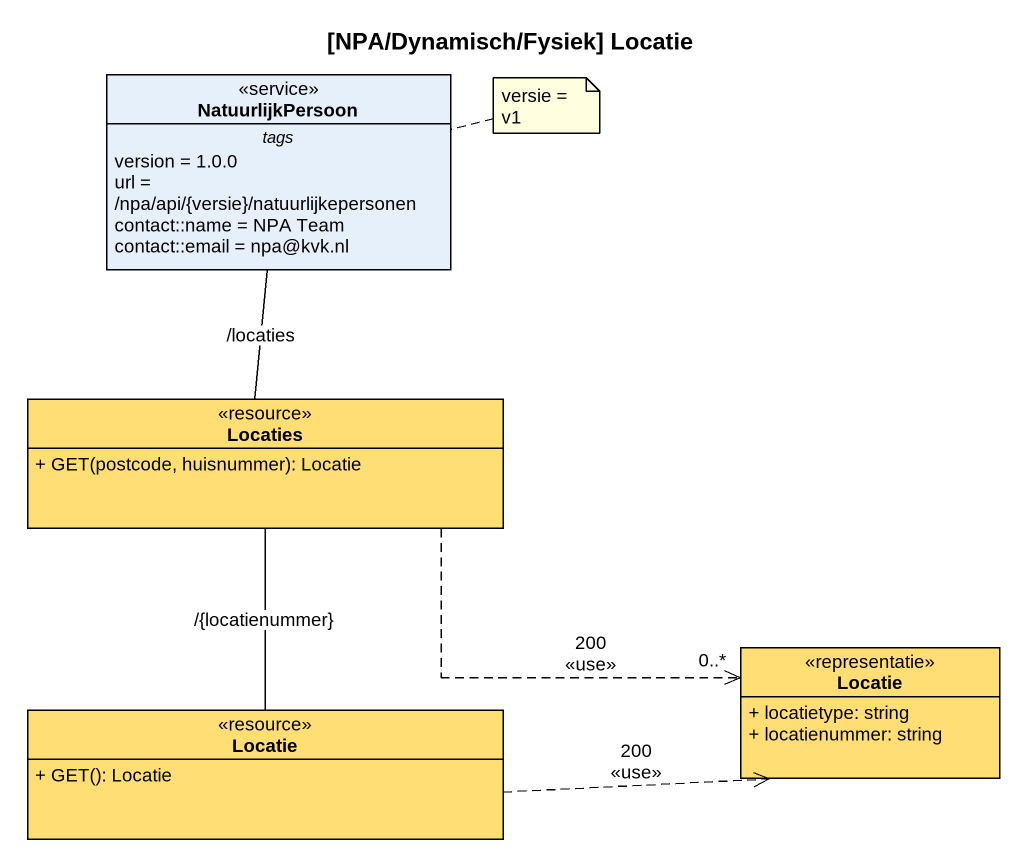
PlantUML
@startuml
title [NPA/Dynamisch/Fysiek] Locatie
hide circle
hide empty members
skinparam classAttributeIconSize 0
class NatuurlijkPersoon <<service>> {
  -- tags --
  version = 1.0.0
  url = /npa/api/{versie}/natuurlijkepersonen
  contact::name = NPA Team
  contact::email = npa@kvk.nl
}
class Locaties <<resource>> #FFDE73 {
  + GET(postcode, huisnummer): Locatie
}
class Locatie <<representatie>> #FFDE73 {
  + locatietype: string
  + locatienummer: string
}
class "Locatie" as Locatie_2 <<resource>> #FFDE73 {
  + GET(): Locatie
}
NatuurlijkPersoon -- Locaties : /locaties
Locaties .right.> "0..*" Locatie : 200\n<<use>>
Locaties -- Locatie_2 : /{locatienummer}
Locatie_2 .right.> Locatie : 200\n<<use>>
note right of NatuurlijkPersoon : versie = v1
@enduml
